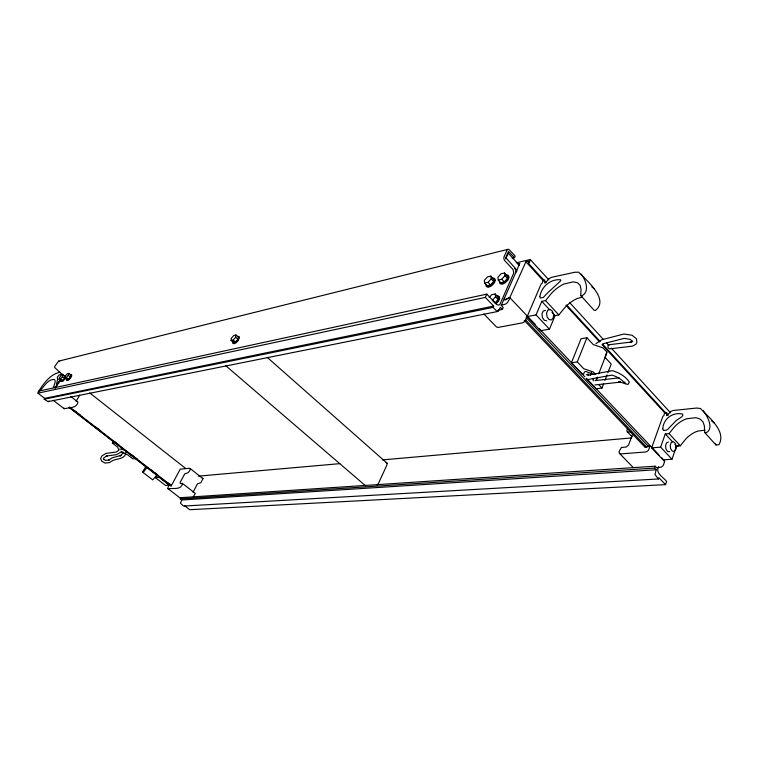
<?xml version="1.0" encoding="UTF-8"?>
<svg xmlns="http://www.w3.org/2000/svg" width="759" height="759" viewBox="0 0 759 759"><rect width="100%" height="100%" fill="white"/><g stroke="black" fill="none" stroke-linecap="round" stroke-linejoin="round"><path stroke-width="1.14" d="M182.435 483.417C181.61 490.295 172.995 487.876 168.337 488.787A2.011 0.863 -52 0 1 168.156 487.202C167.967 486.434 170.358 483.578 170.244 485.637L172.046 484.346L180.244 469.176L189.646 468.256L190.272 469.318L189.475 471.045L188.099 472.677L184.712 473.891L180.253 482.25L180.234 483.511L182.435 483.417L195.272 493.407L193.052 497.411M239.332 337.005L238.146 340.706L236.239 342.67L234.341 343.685L233.184 343.353L233.203 341.816M644.6 445.742L645.302 447.336L646.64 447.317L648.233 446.036L649.827 446.102L648.888 449.281A3.102 2.002 -40.3 0 1 645.444 451.994L621.099 453.873L619.439 453.341L619.002 451.7L621.365 447.506L626.355 446.975L628.594 444.916L632.797 433.655M232.757 341.427L232.738 342.964L233.895 343.296L237.7 340.317L238.886 338.144L238.886 336.617L237.719 336.294M545.93 282.414L528.378 263.297L528.729 261.115L525.911 261.779L509.801 297.623L504.593 299.777L504.393 298.296M593.234 380.923L593.377 379.092M267.339 357.47L387.109 463.227L386.976 464.859L378.513 483.303L377.081 485.067M504.365 298.382L504.877 299.871L506.177 299.682C508.094 297.13 511.367 297.376 508.169 301.332A3.397 1.736 -43.1 0 1 504.526 304.444L501.101 305.146M237.994 339.264L238.288 337.005L235.973 334.975L233.819 335.469L231.372 338.22L231.068 340.487L233.392 342.508L235.546 342.024L237.994 339.264L235.669 337.243L235.973 334.975M156.79 475.153L152.72 479.878L142.483 472.051L145.899 466.51M515.788 272.5L516.177 270.09L515.446 268.42L505.712 257.643L508.492 251.447L514.498 257.662L515.2 256.096L509.374 249.787L508.113 249.294L58.566 361.17L54.819 366.35L54.667 367.508L62.798 375.088M544.886 282.101L544.725 283.041L545.474 282.879L548.852 278.743L551.594 277.32L574.895 272.225L578.709 272.215C585.625 279.625 609.819 299.302 595.388 310.488L594.117 310.289L580.739 295.507L581.024 289.046L580.037 285.232L577.428 282.718L573.349 281.836L564.022 283.999A21.992 11.679 -41.4 0 0 550.332 294.691L545.56 300.602L541.803 301.361L536.044 314.909L527.163 316.617L540.569 330.744L549.459 329.15L555.095 315.63L558.852 314.928L563.586 309.055A21.802 11.859 -41.2 0 1 577.21 298.515L582.457 297.073M60.891 379.927L60.635 381.246L61.327 381.568L64.23 379.177L65.331 377.365L65.587 376.047L64.885 375.724M68.832 373.4L68.282 375.344L66.261 377.621L64.79 377.954L66.887 379.595L68.357 379.263L70.378 376.986L70.919 375.041L68.832 373.4L67.352 373.741L65.34 376.018L64.591 378.286L62.58 380.553L61.128 380.876L59.041 379.253L59.6 377.327L61.602 375.069L63.054 374.728L65.141 376.36M59.041 379.253L60.492 378.931L62.504 376.663L63.054 374.728M184.75 505.864L189.75 509.706L665.558 484.64L666.639 481.5C663.442 477.202 654.979 473.151 658.632 466.7M666.468 412.479L664.571 412.668L663.935 415.609L662.892 416.283L651.649 447.867L663.024 459.859L672 459.223L676.554 446.083L674.941 444.347M658.461 478.976L655.008 474.584L656.174 469.755L181.714 500.001L180.481 503.208L183.469 506.063L658.461 478.976L658.897 477.724L665.558 484.64M516.196 262.861L530.086 259.531L529.497 262.529L528.378 263.297M672 459.223L660.624 447.146L665.273 433.968L669.058 433.626L673.423 428.142A20.256 13.15 -38.4 0 1 686.487 418.807L695.861 417.687L700.121 419.072L703.024 421.947L704.39 425.951L704.694 432.507L715.984 444.992L718.925 444.736C726.761 431.017 708.536 417.393 700.472 408.475L696.553 408.048L673.081 410.515L670.387 411.644L667.303 415.486L666.554 415.562L667.152 413.124M656.174 469.755L654.562 468.075L655.216 466.197L180.974 497.657L180.3 498.91L181.714 500.001M627.494 428.446L626.858 430.808L627.342 431.852L632.162 436.899M586.081 378.286L596.071 388.817L601.972 388.067L603.652 383.703M604.914 380.42L607.02 374.965M607.855 372.783L611.223 364.045L605.075 357.394L606.773 351.749L602.684 347.764L593.225 344.577L586.935 337.764L581.062 338.742L571.394 362.793L582.352 374.348L583.633 374.168L584.278 372.071L585.625 371.388L594.06 374.5M596.147 380.354L597.428 377.071M598.699 373.798L607.02 352.48M590.312 375.477L591.565 372.289M596.1 380.487L597.248 377.612M571.394 362.793L577.286 361.91L586.935 337.764M527.163 316.617L541.072 284.16L542.154 283.382L543.046 280.413L544.924 280.005M497.733 310.355L502.382 309.416L503.236 307.471L501.263 305.403L519.801 263.401L517.619 263.923M502.382 309.416L500.399 307.348L497.904 311.446L48.102 401.615L44.183 399.215L493.113 307.376L493.692 306.067L485.343 297.395L37.95 393.162L44.705 398.352L493.692 306.067M485.343 297.395L486.813 294.122L496.889 304.625L498.616 305.213L500.029 304.103L513.739 273.098L513.122 269.635L504.583 260.46L503.843 258.781L503.957 256.988L507.069 250.072L508.113 249.294M505.731 258.904L508.264 253.25L519.498 265.413M119.77 449.024L123.878 449.755M193.052 492.211L197.444 483.872L200.841 482.696L202.976 478.654L190.272 468.626M155.491 477.715L159.257 477.373L169.285 485.124L165.5 485.428L155.491 477.715L157.085 474.821M118.907 450.324L117.673 447.155L112.389 443.076L113.527 441.093M76.118 401.217L79.686 395.202M65.729 377.678L63.101 381.094L61.043 381.559M55.056 387.887L60.388 379.149M55.483 388.001L60.265 380.164M44.183 399.215L44.705 398.352M37.95 393.162L39.278 391.008L486.813 294.122M146.952 467.553L143.584 471.956L142.483 472.051M58.889 382.953L56.46 384.528L57.627 379.092L57.286 377.185L59.107 375.003L62.599 374.187M676.554 446.083L680.349 445.78L684.665 440.334A20.095 13.264 -38 0 1 697.663 431.112L704.978 430.163M123.442 452.762L120.026 455.979L121.25 455.353L112.114 457.857L108.414 460.305L109.268 459.935L105.634 460.362L103.603 459.176L103.983 459.831L103.433 458.588L103.888 457.81L107.408 455.704L106.156 456.074L116.459 454.669L120.491 452.383M125.681 454.299C122.503 460.409 114.173 457.943 109.818 462.525L104.998 463.085L101.725 461.178L100.567 458.569L102.01 455.836L105.994 453.446L116.222 452.022L118.546 450.429M231.068 340.487L233.222 340.004L235.669 337.243M484.64 283.107L488.065 282.339L491.196 278.838L490.864 276.143L487.439 276.931L484.327 280.403L484.64 283.107L487.174 285.754L490.608 284.986L493.729 281.494L493.388 278.79L490.864 276.143M498.255 280.033L501.765 279.236L504.925 275.707L504.555 272.984L501.054 273.79L497.913 277.31L498.255 280.033L500.798 282.709L504.308 281.921L507.467 278.392L507.088 275.669L504.555 272.984M489.147 297.556L491.68 294.72L495.191 293.97L497.762 296.646L498.113 299.454L494.934 303.012L492.354 300.336L495.542 296.769L495.191 293.97M678.84 445.22L678.043 446.064L677.047 445.789M495.456 303.306L497.999 300.763L499.213 298.012L498.654 296.124L496.528 295.811M495.959 303.828L498.492 301.276L499.707 298.534L499.147 296.646M125.852 453.265L125.814 451.719L126.345 451.652M592.76 378.931L593.566 378.343M595.9 343.666L601.669 339.776L623.936 334.007L632.076 335.241L636.393 338.723L636.934 342.233L635.938 344.244L632.389 346.161L609.524 348.865L608.035 347.802L608.016 345.212L609.486 344.681L631.972 341.958L630.217 342.527L632.361 341.351M48.102 401.615L49.022 401.037M668.451 441.994L666.544 442.886L665.567 445.675L665.975 449.053L667.588 451.434L669.637 451.69M545.484 310.317L543.188 311.048L541.973 313.913L542.419 317.575L544.298 320.307L546.746 320.829M603.025 343.78L624.088 338.4L630.103 339.32L632.75 341.446M512.192 258.212L514.498 257.662M60.246 372.252C50.085 373.931 43.519 383.94 38.178 391.9C43.405 388.95 46.527 379.367 54.145 379.405A13.33 4.317 -51.1 0 1 54.572 384.12L53.377 387.441L54.838 387.118M588.234 379.462L612.029 375.107C616.963 376.701 622.086 379.329 625.027 383.731L624.847 381.91M112.389 443.076L114.808 442.744M135.311 458.588L132.863 458.863L127.654 454.85L121.506 452.326M594.999 380.61L619.287 377.859M594.885 384.936L620.435 382.128L618.557 381.568L627.883 384.5L629.372 382.242C625.682 376.255 618.936 372.66 612.361 370.658L588.434 375.126L586.28 374.671M198.279 476.14L339.861 463.654M382.337 459.907L631.279 437.952M651.649 447.867L660.624 447.146M656.943 467.572L660.121 467.364A3.074 2.021 -39.9 0 0 663.537 464.688L664.505 461.937L664.087 461.349M180.3 498.91L654.562 468.075M627.342 431.852L630.72 432.013M505.845 274.891L507.97 275.147L508.558 276.978L507.354 279.673L504.839 282.206L501.974 283.591L499.858 283.316L499.299 281.485M492.193 278.012L494.261 278.278L494.802 280.09L493.606 282.765L491.12 285.261L488.303 286.636L486.244 286.352L485.722 284.53M492.676 278.525L494.745 278.79L495.285 280.602L494.09 283.268L491.604 285.773L488.787 287.139L486.728 286.855M500.342 283.828L502.458 284.113L505.323 282.718L507.847 280.194L509.042 277.49L508.464 275.669M580.739 295.507L582.011 295.687C590.17 291.56 585.521 279.303 581.09 274.008M58.566 361.17L59.629 361.417M704.694 432.507L706.003 432.839C714.617 428.598 707.065 415.581 703.081 410.591M497.904 311.446L496.604 311L493.113 307.376M526.642 316.475L525.778 319.843A3.359 1.774 -42.8 0 1 522.154 322.907L498.151 327.404L496.576 327.063L483.825 313.951M124.011 452.668L120.909 451.235M70.663 374.405L71.374 374.728L71.128 376.047L70.027 377.868L68.481 379.491L67.096 380.287L66.384 379.955M71.061 374.718L71.773 375.041L71.526 376.369L70.426 378.191L68.879 379.813L67.494 380.61L66.792 380.278M202.34 478.274L202.976 478.654M386.094 462.563L387.109 463.227M591.83 286.893L594.231 288.724M53.215 400.287L64.003 408.598M167.919 488.606L180.699 498.445M74.799 410.856L76.659 412.298M78.528 413.74L80.397 415.182M95.34 426.738L100.017 430.344M114.96 441.899L118.698 444.783M131.772 454.897L137.379 459.223M151.383 470.058L153.252 471.5M155.121 472.942L156.99 474.384M168.194 483.047L171.003 485.21M69.752 407.099L171.686 485.883M69.24 407.412L159.788 477.364M161.648 478.806L170.054 485.295M69.031 407.298L170.917 486.007M62.504 376.663L64.591 378.286M60.492 378.931L62.58 380.553M70.777 396.492L78.006 402.118C76.782 408.465 69.135 407.517 64.373 408.731A2.116 0.721 -51.3 0 1 64.003 408.038M68.282 375.344L70.378 376.986M66.261 377.621L68.357 379.263M89.752 392.934L185.632 468.445M711.591 420.913L714.21 423.057M225.698 365.667L365.572 485.826M233.222 340.004L235.546 342.024M619.439 453.341L633.281 467.572M495.542 296.769L498.113 299.454M488.065 282.339L490.608 284.986M655.216 466.197L656.839 467.886M491.196 278.838L493.729 281.494M525.797 320.137L646.592 447.117M524.175 320.345L644.941 447.146M501.765 279.236L504.308 281.921M509.801 297.623L535.086 324.292M539.165 328.6L584.847 376.787M586.479 378.504L659.078 455.087M661.525 457.668L664.789 461.111M526.376 317.831L648.708 446.662M504.925 275.707L507.467 278.392M536.044 314.909L549.459 329.15M577.286 361.91L583.68 368.694L593.215 371.957L595.806 374.253M598.851 384.756L601.972 388.067M514.593 268.449L517.012 271.048M541.803 301.361L549.62 309.757M551.964 312.272L555.095 315.63M665.273 433.968L672.521 441.757M545.56 300.602L558.852 314.928M669.058 433.626L680.349 445.78M566.679 305.014L600.198 341.512M602.599 344.121L668.034 415.391M525.911 261.779L543.529 280.944M565.958 305.346L599.591 341.948M601.991 344.567L665.254 413.418M530.465 259.768L548.88 279.881M569.696 302.632L603.31 339.368M606.517 342.869L608.917 345.487M611.318 348.115L670.558 412.839M715.519 443.854L715.984 444.992M588.073 373.798L588.386 375.658M181.126 498.635A1.992 0.882 -52.1 0 1 180.623 497.857M662.759 428.778L663.461 430.419L666.506 430.144L668.062 429.044L676.117 420.609L681.914 416.719L682.91 414.964L682.559 414.053C672.778 411.767 663.394 418.702 662.759 428.778M676.117 446.083L675.823 449.366L674.296 451.339L672.246 451.074L670.643 448.692L670.225 445.305L671.203 442.506L673.11 441.605L675.045 443.028L676.117 446.083M539.81 296.513L540.342 298.059L543.359 297.443C548.615 291.295 555.265 286.247 560.844 280.612L560.578 279.748C550.313 278.914 541.622 286.589 539.81 296.513M553.615 314.568L553.216 318.04L551.366 319.966L548.918 319.444L547.03 316.702L546.594 313.031L547.799 310.156L550.095 309.425L552.391 311.162L553.615 314.568"/></g></svg>
